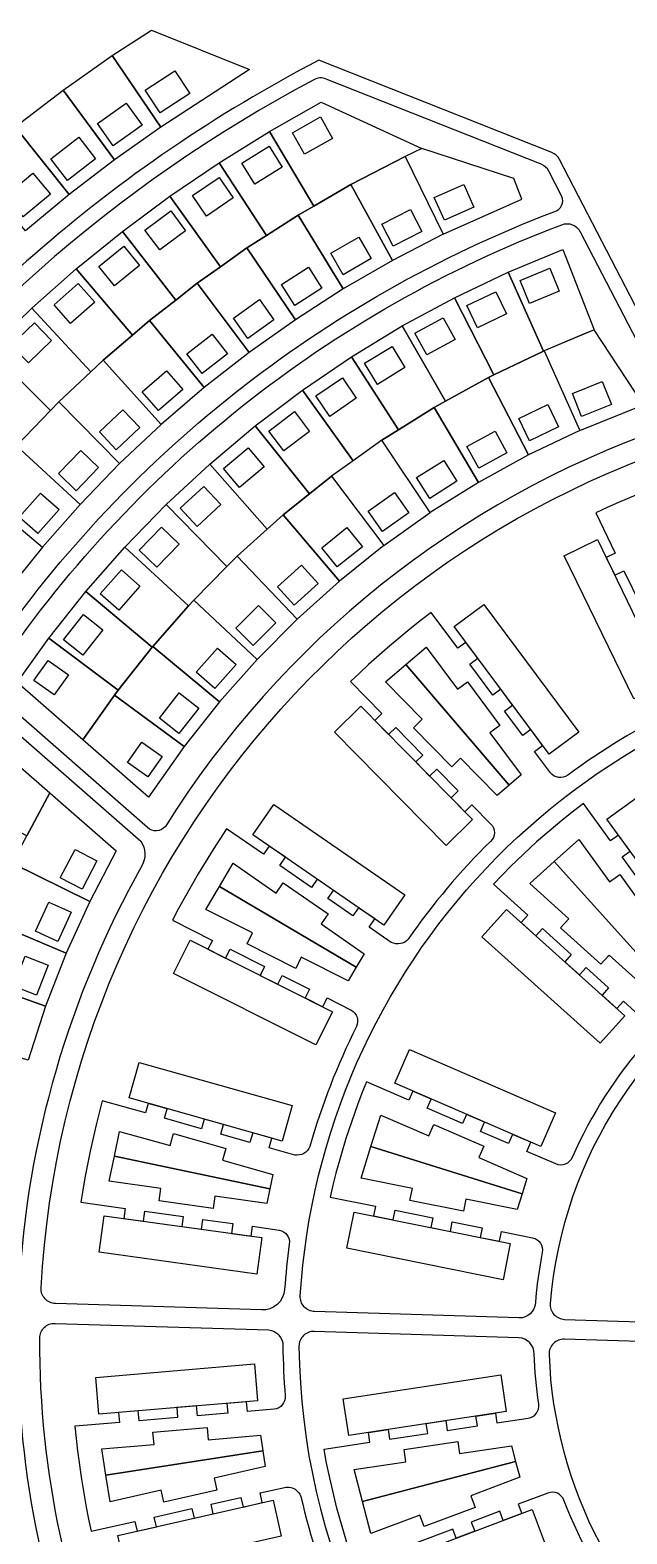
# Model space of a CAD drawing. Header units: millimetres. Extents: x -2529 to 8314, y -4885 to 3935.
# Drawn here: x 251 to 492, y -1770 to -1161 of the extents above; entities that cross this region are included whole.
import ezdxf

# ---------------------------------------------------------------- set-up
doc = ezdxf.new("R2010")
doc.units = ezdxf.units.MM
for name, color, linetype, true_color in [('благоустройство_внутридворовые_дороги', 18, 'Continuous', 0x000000), ('благоустройство_спорт', 18, 'Continuous', 0x000000), ('дома_зона застройки', 18, 'Continuous', 0x000000), ('Участки_зона_Ж_1_1_18_08_034001_2518', 18, 'Continuous', 0x000000)]:
    doc.layers.add(name, color=color, linetype=linetype, true_color=true_color)

msp = doc.modelspace()

# ---------------------------------------------------------------- linework, layer by layer
at = {"layer": 'благоустройство_внутридворовые_дороги'}
for points in [[(516.18, -1313.09), (464.65, -1213.69, 0.180647), (461.54, -1210.88), (367.41, -1173.53, 0.12021), (159.44, -1355.5, -0.472633)], [(509.92, -1314.05, -0.45558), (506.58, -1322.47, 0.169475), (305.31, -1483.53, -0.436327), (298.1, -1483.93), (236.88, -1430.37, -0.377114), (235.84, -1422.52, -0.155886), (465.6, -1240.08, -0.380517), (473.05, -1242.93), (509.92, -1314.05)], [(512.1, -1436.04, 0.045608), (467.97, -1462.76, -0.408852), (461.03, -1461.83), (454.56, -1453.13), (457.77, -1450.74), (453, -1444.32), (449.78, -1446.71), (442.44, -1436.82), (445.66, -1434.43), (440.89, -1428.01), (437.67, -1430.4), (428.35, -1417.87), (431.57, -1415.47), (426.8, -1409.05), (423.58, -1411.44), (412.78, -1396.91), (408.82, -1399.97), (404.9, -1403.08), (396.04, -1410.42), (396.04, -1410.42), (387.42, -1418.04), (383.75, -1421.44), (380.12, -1424.88), (392.87, -1437.83), (390.01, -1440.65), (395.57, -1446.3), (398.43, -1443.49), (409.39, -1454.62), (406.53, -1457.44), (412.15, -1463.14), (415, -1460.32), (423.64, -1469.1), (420.79, -1471.91), (426.4, -1477.61), (429.25, -1474.8), (436.86, -1482.53, -0.454474), (436.71, -1489.54, 0.045617), (403.52, -1529.05, -0.348928), (396.65, -1530.4), (387.72, -1524.24), (390.01, -1520.93), (383.42, -1516.39), (381.13, -1519.7), (371, -1512.71), (373.29, -1509.39), (366.7, -1504.85), (364.41, -1508.17), (351.55, -1499.29), (353.85, -1495.97), (347.27, -1491.43), (344.97, -1494.75), (330.07, -1484.47), (327.3, -1488.64), (324.59, -1492.84), (318.57, -1502.65), (312.86, -1512.63), (310.48, -1517.03), (308.16, -1521.46), (324.33, -1529.59), (322.53, -1533.18), (329.68, -1536.77), (331.48, -1533.18), (345.44, -1540.2), (343.64, -1543.78), (350.79, -1547.37), (352.58, -1543.79), (363.59, -1549.32), (361.79, -1552.9), (368.94, -1556.49), (370.74, -1552.91), (380.43, -1557.78, -0.392064), (382.54, -1564.46, 0.045964), (363.72, -1612.93, -0.358026), (357.66, -1616.43), (347.22, -1613.49), (348.31, -1609.64), (340.61, -1607.46), (339.52, -1611.32), (327.67, -1607.98), (328.76, -1604.12), (321.06, -1601.95), (319.97, -1605.81), (304.94, -1601.57), (306.03, -1597.7), (298.33, -1595.53), (297.24, -1599.4), (279.81, -1594.48), (278.54, -1599.32), (277.33, -1604.17), (274.91, -1614.89), (272.81, -1625.68), (271.96, -1630.61), (271.18, -1635.55), (289.1, -1638.06), (288.54, -1642.08), (296.46, -1643.18), (297.02, -1639.17), (312.49, -1641.34), (311.94, -1645.34), (319.86, -1646.44), (320.41, -1642.45), (332.61, -1644.17), (332.06, -1648.14), (339.98, -1649.24), (340.53, -1645.28), (351.28, -1646.79, -0.401753), (355.42, -1652.43, 0.016379), (353.51, -1670.9, -0.40813), (344.16, -1679.11), (260.88, -1676.52, -0.420951), (255.08, -1670.2, -0.36398), (590.32, -1311.9, -0.044764)], [(500.38, -1569.82, 0.079018), (469.74, -1617.48, -0.413024), (463.17, -1620.06), (451.42, -1614.95), (453.01, -1611.28), (445.67, -1608.1), (444.08, -1611.77), (432.78, -1606.86), (434.38, -1603.19), (427.04, -1600), (425.44, -1603.68), (411.11, -1597.46), (412.71, -1593.78), (405.38, -1590.59), (403.78, -1594.27), (386.61, -1586.82), (384.73, -1591.45), (382.93, -1596.13), (378.23, -1609.8), (374.27, -1623.72), (373.07, -1628.57), (371.97, -1633.45), (371.97, -1633.45), (390.31, -1637.15), (389.52, -1641.09), (397.36, -1642.67), (398.15, -1638.73), (413.47, -1641.82), (412.68, -1645.75), (420.52, -1647.33), (421.31, -1643.4), (433.38, -1645.83), (432.59, -1649.76), (440.43, -1651.34), (441.22, -1647.42), (453.79, -1649.95, -0.412647), (457.71, -1655.81, 0.028384), (454.9, -1676.25, -0.405937), (448.22, -1682.34), (365.66, -1679.78, -0.423566), (359.86, -1673.4, -0.362475), (603.49, -1415.86, -0.420575)], [(160.69, -1676.71, -0.426731), (154.69, -1670.46, -0.128176), (225.88, -1438.02, -0.463878), (234.94, -1436.65), (295.38, -1489.53, -0.293312), (295.81, -1499.5, 0.115233), (246.09, -1670.36, -0.323456), (239.2, -1676.68), (160.69, -1676.71)], [(499.16, -1508.52), (489.99, -1495.87), (493.24, -1493.51), (488.55, -1487.03), (485.3, -1489.39), (474.32, -1474.24), (470.34, -1477.27), (466.41, -1480.38), (455.4, -1489.76), (444.91, -1499.71), (441.41, -1503.28), (437.97, -1506.92), (437.97, -1506.92), (451.88, -1519.44), (449.19, -1522.43), (455.13, -1527.78), (457.82, -1524.79), (469.43, -1535.25), (466.75, -1538.23), (472.69, -1543.58), (475.37, -1540.6), (484.52, -1548.84), (481.85, -1551.82), (487.79, -1557.17), (490.47, -1554.19), (500, -1562.77, -0.413024)], [(552.9, -1535.9, 0.254171), (460.9, -1676.43, 0.42916), (466.7, -1682.92), (518.86, -1684.54, 0.138021)], [(677.59, -2070.23, -0.447208), (254.52, -1690.51, -0.423116), (260.71, -1684.52), (347.04, -1687.2, -0.39694), (352.83, -1693.63, 0.017898), (353.76, -1713.89, -0.392708), (349.31, -1719.3), (338.5, -1720.21), (338.16, -1716.23), (330.19, -1716.91), (330.52, -1720.88), (318.25, -1721.91), (317.92, -1717.95), (309.94, -1718.63), (310.28, -1722.59), (294.72, -1723.9), (294.38, -1719.95), (286.41, -1720.63), (286.74, -1724.57), (273.79, -1725.74), (268.72, -1726.17), (269.23, -1731.14), (269.81, -1736.11), (271.4, -1747.51), (273.35, -1758.84), (274.3, -1763.76), (274.3, -1763.76), (275.32, -1768.65), (292.98, -1764.64), (293.87, -1768.56), (301.67, -1766.79), (300.78, -1762.87), (316.01, -1759.41), (316.9, -1763.32), (324.7, -1761.55), (323.81, -1757.64), (335.82, -1754.91), (336.71, -1758.82), (344.51, -1757.04), (343.63, -1753.14), (354.2, -1750.74, -0.336545), (360.08, -1754.55, 0.045556), (376.19, -1803.5, -0.491257)], [(369.54, -1735.42), (388.02, -1732.61), (387.42, -1728.63), (395.32, -1727.43), (395.93, -1731.4), (411.37, -1729.05), (410.77, -1725.09), (418.68, -1723.89), (419.28, -1727.85), (431.45, -1726), (430.85, -1722.04), (438.76, -1720.84), (439.36, -1724.8), (452.04, -1722.87, 0.412647), (456.24, -1717.2, -0.027991), (454.42, -1696.93, 0.396006), (448.23, -1690.35), (365.52, -1687.78, 0.426576), (359.33, -1693.84, 0.452605), (674.9, -1964.97, 0.381503)], [(518.77, -1692.54), (466.61, -1690.92, 0.433988), (460.43, -1697.13, 0.485066), (683.37, -1860.25)], [(494.76, -1805.17, -0.078417), (466.42, -1756.06, 0.412647), (459.98, -1753.17), (447.99, -1757.71), (449.41, -1761.45), (441.93, -1764.28), (440.51, -1760.54), (428.99, -1764.9), (430.41, -1768.64), (422.93, -1771.48), (421.51, -1767.73), (406.9, -1773.25)]]:
    msp.add_lwpolyline(points, format="xyb", dxfattribs=at)
for points in [[(365.29, -1181.43, 0.118068), (163.98, -1359.48, 0.383178), (164.94, -1367.44), (223.28, -1418.48, 0.436827), (231.71, -1417.91, -0.154711), (462.81, -1234.72, 0.42034), (465.66, -1228.67), (460.36, -1218.44, 0.180647), (457.24, -1215.63), (370.32, -1181.15, 0.220155)], [(245.55, -1690.2, 0.106315), (279.51, -1850.86, -0.358213), (276.69, -1863.06), (216.59, -1912.73, -0.479156), (207.43, -1910.85, -0.120211), (154.27, -1688.69, -0.412833), (160.26, -1682.71), (238.28, -1682.68, -0.420292)]]:
    msp.add_lwpolyline(points, format="xyb", close=True, dxfattribs=at)
for points in [[(499.06, -1348.05), (488.45, -1352.49), (483.93, -1354.52), (479.34, -1356.61), (487.2, -1372.92), (483.55, -1374.68), (487.04, -1381.88), (490.68, -1380.12), (497.47, -1394.19)], [(378.68, -1773.23), (374.64, -1759.34), (371.35, -1745.26), (370.37, -1740.35), (369.54, -1735.42)]]:
    msp.add_lwpolyline(points, dxfattribs=at)
at = {"layer": 'благоустройство_спорт'}
for points in [[(402.55, -1418.02), (410.77, -1410.98), (423.41, -1427.98), (427.42, -1425), (440.54, -1442.66), (436.53, -1445.64), (449.17, -1462.64), (444.32, -1466.79)], [(405.63, -1443.67), (409.19, -1440.16), (394.33, -1425.06), (402.55, -1418.02), (444.32, -1466.79), (439.48, -1470.94), (424.62, -1455.84), (421.06, -1459.35)], [(462.55, -1497.71), (472.5, -1488.77), (484.93, -1505.92), (488.98, -1502.99), (501.89, -1520.81), (497.84, -1523.74), (510.27, -1540.89), (505.36, -1545.31)], [(327.18, -1507.74), (332.7, -1498.43), (350.13, -1510.46), (352.97, -1506.35), (371.08, -1518.84), (368.24, -1522.96), (385.68, -1534.99), (382.43, -1540.47)], [(452.61, -1506.65), (462.55, -1497.71), (505.36, -1545.31), (500.45, -1549.72), (484.7, -1535.54), (481.36, -1539.26), (465.01, -1524.54), (468.36, -1520.82)], [(327.18, -1507.74), (382.43, -1540.47), (379.18, -1545.96), (360.25, -1536.45), (358, -1540.92), (338.35, -1531.04), (340.59, -1526.57), (321.66, -1517.06)], [(388.44, -1613.01), (392.44, -1600.25), (411.88, -1608.69), (413.87, -1604.1), (434.05, -1612.86), (432.06, -1617.45), (451.49, -1625.89), (449.51, -1632.19)], [(284.68, -1616.94), (286.81, -1606.85), (307.2, -1612.6), (308.56, -1607.78), (329.73, -1613.75), (328.37, -1618.56), (348.76, -1624.31), (347.53, -1630.15)], [(282.56, -1627.04), (284.68, -1616.94), (347.53, -1630.15), (346.3, -1635.99), (325.32, -1633.04), (324.63, -1638), (302.84, -1634.94), (303.54, -1629.99)], [(388.44, -1613.01), (449.51, -1632.19), (447.53, -1638.49), (426.77, -1634.3), (425.78, -1639.2), (404.21, -1634.85), (405.2, -1629.95), (384.43, -1625.76)], [(281.28, -1745.97), (279.62, -1735.28), (300.73, -1733.48), (300.3, -1728.49), (322.22, -1726.62), (322.65, -1731.61), (343.75, -1729.81), (344.74, -1736.11)], [(384.99, -1756.63), (381.6, -1743.7), (402.54, -1740.51), (401.79, -1735.57), (423.54, -1732.26), (424.29, -1737.2), (445.24, -1734.02), (446.91, -1740.4)], [(282.95, -1756.67), (281.28, -1745.97), (344.74, -1736.11), (345.72, -1742.41), (325.06, -1747.1), (326.17, -1751.98), (304.72, -1756.85), (303.61, -1751.97)], [(384.99, -1756.63), (446.91, -1740.4), (448.59, -1746.79), (428.77, -1754.29), (430.54, -1758.96), (409.97, -1766.74), (408.2, -1762.07), (388.38, -1769.56)]]:
    msp.add_lwpolyline(points, close=True, dxfattribs=at)
at = {"layer": 'дома_зона застройки'}
for points in [[(297.21, -1185.62), (309.19, -1177.82), (315.19, -1187.04), (303.2, -1194.84)], [(277.85, -1199.16), (289.52, -1190.9), (295.87, -1199.88), (284.2, -1208.14)], [(356.69, -1202.87), (368.02, -1196.49), (372.92, -1205.2), (361.6, -1211.58)], [(259.03, -1213.44), (270.37, -1204.74), (277.07, -1213.46), (265.73, -1222.17)], [(336.18, -1215.2), (347.23, -1208.35), (352.5, -1216.85), (341.45, -1223.7)], [(240.79, -1228.44), (251.78, -1219.3), (258.81, -1227.76), (247.81, -1236.9)], [(316.33, -1228.32), (327.08, -1221.01), (332.7, -1229.28), (321.95, -1236.59)], [(414.05, -1229.13), (425.92, -1223.83), (430, -1232.96), (418.13, -1238.26)], [(297.07, -1242.25), (307.5, -1234.49), (313.47, -1242.51), (303.04, -1250.28)], [(392.82, -1239.92), (404.36, -1233.94), (408.96, -1242.82), (397.42, -1248.8)], [(372.24, -1251.65), (383.49, -1245.14), (388.5, -1253.8), (377.25, -1260.31)], [(278.4, -1256.99), (288.49, -1248.8), (294.8, -1256.56), (284.7, -1264.76)], [(352.22, -1264.33), (363.16, -1257.3), (368.56, -1265.72), (357.62, -1272.74)], [(448.7, -1262.7), (460.7, -1257.71), (464.54, -1266.94), (452.53, -1271.93)], [(260.38, -1272.51), (270.11, -1263.9), (276.74, -1271.39), (267, -1280)], [(332.81, -1277.91), (343.41, -1270.39), (349.2, -1278.55), (338.59, -1286.07)], [(427.2, -1272.77), (438.93, -1267.18), (443.23, -1276.21), (431.5, -1281.8)], [(243.02, -1288.78), (252.39, -1279.76), (259.32, -1286.97), (249.96, -1295.98)], [(406.23, -1283.93), (417.67, -1277.75), (422.43, -1286.54), (410.99, -1292.73)], [(314.04, -1292.38), (324.29, -1284.37), (330.44, -1292.26), (320.2, -1300.26)], [(385.87, -1296.13), (396.97, -1289.38), (402.17, -1297.92), (391.06, -1304.68)], [(295.97, -1307.7), (305.83, -1299.23), (312.35, -1306.82), (302.48, -1315.28)], [(366.14, -1309.36), (376.89, -1302.05), (382.51, -1310.32), (371.76, -1317.63)], [(469.85, -1308.36), (481.91, -1303.51), (485.64, -1312.79), (473.58, -1317.64)], [(448.19, -1318.48), (459.92, -1312.87), (464.23, -1321.9), (452.5, -1327.5)], [(278.63, -1323.83), (288.09, -1314.92), (294.95, -1322.19), (285.48, -1331.11)], [(347.12, -1323.57), (357.48, -1315.72), (363.52, -1323.69), (353.15, -1331.54)], [(427.19, -1329.81), (438.58, -1323.55), (443.4, -1332.31), (432.01, -1338.58)], [(262.04, -1340.75), (271.08, -1331.41), (278.27, -1338.36), (269.23, -1347.71)], [(328.84, -1338.72), (338.8, -1330.36), (345.23, -1338.01), (335.27, -1346.38)], [(406.87, -1342.33), (417.89, -1335.42), (423.2, -1343.89), (412.19, -1350.8)], [(246.26, -1358.42), (254.86, -1348.67), (262.36, -1355.29), (253.76, -1365.04)], [(311.35, -1354.79), (320.87, -1345.93), (327.68, -1353.25), (318.17, -1362.11)], [(387.32, -1355.98), (397.92, -1348.46), (403.71, -1356.61), (393.11, -1364.14)], [(294.71, -1371.71), (303.77, -1362.39), (310.94, -1369.35), (301.89, -1378.68)], [(368.57, -1370.74), (378.72, -1362.62), (384.96, -1370.43), (374.81, -1378.55)], [(466.6, -1373.98), (480.06, -1367.46), (508.1, -1425.41), (494.64, -1431.92)], [(278.94, -1389.47), (287.51, -1379.7), (295.03, -1386.29), (286.46, -1396.06)], [(350.69, -1386.54), (360.36, -1377.85), (367.04, -1385.29), (357.37, -1393.98)], [(264.1, -1408), (272.16, -1397.81), (280.01, -1404.01), (271.95, -1414.21)], [(333.75, -1403.33), (342.91, -1394.11), (350.01, -1401.15), (340.85, -1410.38)], [(422.02, -1402.62), (434.03, -1393.7), (472.41, -1445.38), (460.41, -1454.29)], [(317.8, -1421.08), (326.41, -1411.34), (333.9, -1417.97), (325.29, -1427.7)], [(252.16, -1424.48), (257.97, -1416.34), (266.11, -1422.15), (260.29, -1430.29)], [(302.89, -1439.7), (310.93, -1429.49), (318.79, -1435.68), (310.74, -1445.89)], [(373.68, -1445.39), (384.34, -1434.9), (429.5, -1480.76), (418.85, -1491.26)], [(290.06, -1457.63), (295.81, -1449.45), (303.99, -1455.2), (298.24, -1463.38)], [(483.85, -1480.55), (495.96, -1471.77), (533.72, -1523.91), (521.61, -1532.68)], [(340.67, -1486.88), (349.17, -1474.57), (402.14, -1511.14), (393.65, -1523.45)], [(262.78, -1504.33), (268.78, -1492.8), (277.65, -1497.42), (271.65, -1508.95)], [(252.75, -1525.93), (258.14, -1514.1), (267.24, -1518.24), (261.85, -1530.07)], [(433.23, -1528.19), (443.23, -1517.07), (491.08, -1560.13), (481.08, -1571.24)], [(308.66, -1542.95), (315.37, -1529.58), (372.89, -1558.47), (366.18, -1571.84)], [(243.94, -1548.1), (248.65, -1535.98), (257.97, -1539.6), (253.26, -1551.72)], [(398.03, -1587.4), (403.99, -1573.68), (463.03, -1599.33), (457.07, -1613.05)], [(290.62, -1593.35), (294.68, -1578.96), (356.63, -1596.45), (352.57, -1610.84)], [(280.6, -1640.97), (344.35, -1649.85), (342.29, -1664.66), (278.53, -1655.78)], [(378.72, -1654.17), (381.67, -1639.51), (444.77, -1652.21), (441.82, -1666.87)], [(277.16, -1706.41), (341.3, -1700.95), (342.57, -1715.86), (278.43, -1721.31)], [(377.25, -1715.05), (440.89, -1705.39), (443.14, -1720.18), (379.5, -1729.84)], [(286.06, -1770.34), (348.83, -1756.06), (352.14, -1770.65), (289.38, -1784.92)], [(393.34, -1782.67), (453.54, -1759.89), (458.84, -1773.87), (398.64, -1796.66)]]:
    msp.add_lwpolyline(points, close=True, dxfattribs=at)
at = {"layer": 'Участки_зона_Ж_1_1_18_08_034001_2518'}
for points in [[(283.86, -1171.64), (299.66, -1161.36), (339.38, -1177.26), (303.49, -1200.61)], [(284.72, -1213.9), (263.97, -1185.71), (283.86, -1171.64), (303.49, -1200.61)], [(244.62, -1200.55), (263.97, -1185.71), (284.72, -1213.9), (266.47, -1227.9)], [(347.42, -1202.35), (368.33, -1190.58), (408.99, -1209.28), (402.23, -1212.53), (380.34, -1223.87), (365.29, -1232.58)], [(225.89, -1216.12), (230.11, -1212.62), (244.62, -1200.55), (266.47, -1227.9), (248.78, -1242.6)], [(327.02, -1215), (347.42, -1202.35), (365.29, -1232.58), (359.06, -1236.18), (346.14, -1244.48)], [(417.58, -1243.98), (449.47, -1229.75), (446.15, -1221.45), (408.99, -1209.28), (402.23, -1212.53)], [(307.17, -1228.5), (327.02, -1215), (346.14, -1244.48), (338.31, -1249.5), (327.55, -1257.13)], [(397.16, -1254.57), (380.34, -1223.87), (402.23, -1212.53), (417.58, -1243.98)], [(287.92, -1242.83), (307.17, -1228.5), (327.55, -1257.13), (318.23, -1263.74), (309.49, -1270.57)], [(359.06, -1236.18), (365.29, -1232.58), (380.34, -1223.87), (397.16, -1254.57), (377.25, -1266.08)], [(338.31, -1249.5), (346.14, -1244.48), (359.06, -1236.18), (377.25, -1266.08), (357.89, -1278.51)], [(269.28, -1257.96), (287.92, -1242.83), (309.49, -1270.57), (298.83, -1278.9), (292, -1284.76)], [(318.23, -1263.74), (327.55, -1257.13), (338.31, -1249.5), (357.89, -1278.51), (339.13, -1291.81)], [(443.89, -1259.28), (466.05, -1250.07), (478.62, -1282.64), (475.34, -1284.02), (458.5, -1291.09), (458.14, -1291.26)], [(251.31, -1273.86), (269.28, -1257.96), (292, -1284.76), (280.14, -1294.93), (275.13, -1299.66)], [(438.1, -1300.86), (422.22, -1269.61), (443.89, -1259.28), (458.14, -1291.26)], [(298.83, -1278.9), (309.49, -1270.57), (318.23, -1263.74), (339.13, -1291.81), (321, -1305.97)], [(401.11, -1281.02), (422.22, -1269.61), (438.1, -1300.86), (435.98, -1301.88), (418.58, -1311.48)], [(234.02, -1290.51), (251.31, -1273.86), (275.13, -1299.66), (262.25, -1311.79), (258.89, -1315.26)], [(280.14, -1294.93), (292, -1284.76), (298.83, -1278.9), (321, -1305.97), (303.55, -1320.96)], [(380.6, -1293.49), (401.11, -1281.02), (418.58, -1311.48), (414.03, -1313.99), (399.62, -1323.05)], [(472.83, -1323.33), (498.64, -1312.95), (478.62, -1282.64), (458.5, -1291.09)], [(217.45, -1307.87), (234.02, -1290.51), (258.89, -1315.26), (245.13, -1329.49), (243.32, -1331.53)], [(286.81, -1336.73), (262.25, -1311.79), (275.13, -1299.66), (280.14, -1294.93), (303.55, -1320.96)], [(360.75, -1306.98), (380.6, -1293.49), (399.62, -1323.05), (392.85, -1327.31), (381.23, -1335.58)], [(435.98, -1301.88), (438.1, -1300.86), (458.14, -1291.26), (458.5, -1291.09), (472.83, -1323.33), (452.07, -1333.24)], [(341.61, -1321.46), (360.75, -1306.98), (381.23, -1335.58), (372.5, -1341.79), (363.52, -1348.99)], [(414.03, -1313.99), (418.58, -1311.48), (435.98, -1301.88), (452.07, -1333.24), (431.92, -1344.33)], [(270.81, -1353.26), (245.13, -1329.49), (258.89, -1315.26), (262.25, -1311.79), (286.81, -1336.73)], [(392.85, -1327.31), (399.62, -1323.05), (414.03, -1313.99), (431.92, -1344.33), (412.43, -1356.55)], [(323.23, -1336.9), (341.61, -1321.46), (363.52, -1348.99), (352.98, -1357.43), (346.53, -1363.24)], [(255.6, -1370.51), (270.81, -1353.26), (245.13, -1329.49), (243.32, -1331.53), (228.82, -1347.97)], [(393.67, -1369.87), (412.43, -1356.55), (392.85, -1327.31), (381.23, -1335.58), (372.5, -1341.79)], [(305.66, -1353.25), (323.23, -1336.9), (346.53, -1363.24), (334.36, -1374.19), (330.22, -1378.37)], [(352.98, -1357.43), (363.52, -1348.99), (372.5, -1341.79), (393.67, -1369.87), (375.7, -1384.24)], [(213.41, -1367.17), (214.35, -1366), (228.45, -1348.44), (228.82, -1347.97), (255.6, -1370.51), (241.2, -1388.45)], [(288.94, -1370.48), (305.66, -1353.25), (330.22, -1378.37), (316.79, -1391.93), (314.73, -1394.26)], [(334.36, -1374.19), (346.53, -1363.24), (352.98, -1357.43), (375.7, -1384.24), (358.59, -1399.61)], [(273.12, -1388.53), (288.94, -1370.48), (314.73, -1394.26), (300.2, -1410.7), (300.01, -1410.95)], [(342.38, -1415.93), (358.59, -1399.61), (334.36, -1374.19), (330.22, -1378.37), (316.79, -1391.93)], [(258.24, -1407.35), (273.12, -1388.53), (300.01, -1410.95), (286.28, -1428.41)], [(300.2, -1410.7), (314.73, -1394.26), (316.79, -1391.93), (342.38, -1415.93), (327.14, -1433.15)], [(245.46, -1425.26), (258.24, -1407.35), (286.28, -1428.41), (284.75, -1430.36), (272.01, -1448.49)], [(284.75, -1430.36), (286.28, -1428.41), (300.01, -1410.95), (300.2, -1410.7), (327.14, -1433.15), (312.9, -1451.22)], [(272.01, -1448.49), (284.75, -1430.36), (312.9, -1451.22), (298.53, -1471.68)], [(218.05, -1470.93), (231.81, -1446.54), (258.6, -1469.97), (249.27, -1487.37)], [(274.75, -1513.81), (243.34, -1498.43), (249.27, -1487.37), (258.6, -1469.97), (285.38, -1493.4)], [(265.22, -1534.75), (232.99, -1521.17), (239.34, -1507.22), (243.34, -1498.43), (274.75, -1513.81)], [(265.22, -1534.75), (256.89, -1556.19), (223.95, -1544.5), (230.5, -1527.6), (232.99, -1521.17)], [(256.89, -1556.19), (249.81, -1578.07), (216.27, -1568.27), (222.69, -1548.4), (223.95, -1544.5)]]:
    msp.add_lwpolyline(points, close=True, dxfattribs=at)

doc.saveas('drawing.dxf')
